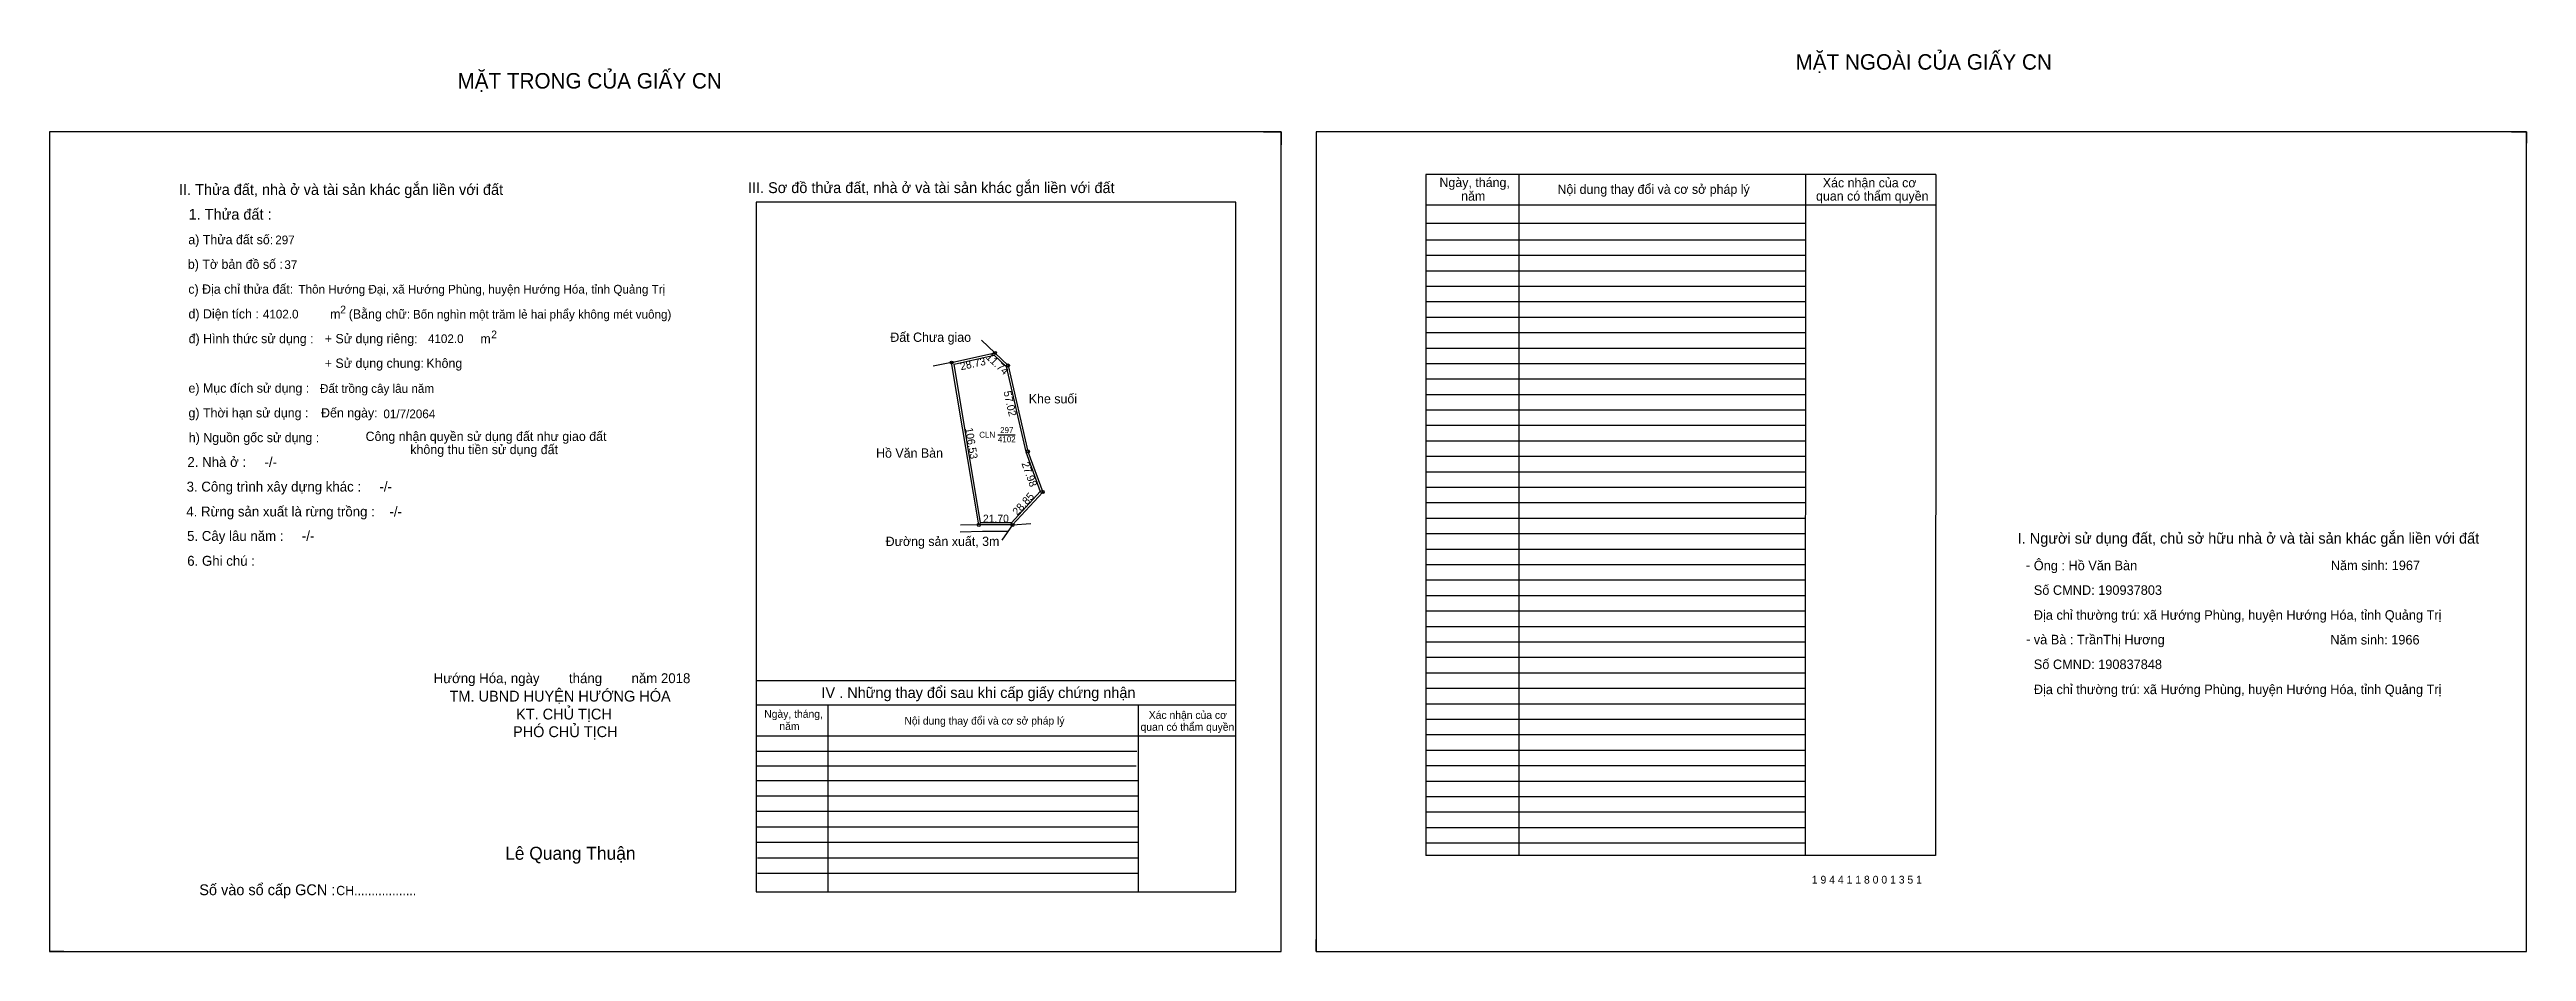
# Model space of a CAD drawing. Extents: x 532630 to 536137, y 1849797 to 1850381.
# Drawn here: x 534536 to 536137, y 1849797 to 1850381 of the extents above.
import ezdxf

# ---------------------------------------------------------------- set-up
doc = ezdxf.new("R2010")
doc.units = 0
for name, color, linetype in [('Default', 7, 'Continuous'), ('Level 10', 7, 'Continuous'), ('Level 11', 7, 'Continuous'), ('Level 13', 7, 'Continuous'), ('Level 27', 7, 'Continuous'), ('Level 36', 7, 'Continuous'), ('Level 49', 7, 'Continuous'), ('Level 55', 7, 'Continuous'), ('Level 6', 7, 'Continuous'), ('Level 60', 7, 'Continuous'), ('Level 7', 7, 'Continuous'), ('Level 8', 7, 'Continuous'), ('Level 9', 7, 'Continuous')]:
    doc.layers.add(name, color=color, linetype=linetype)

msp = doc.modelspace()

# ---------------------------------------------------------------- linework, layer by layer
at = {"layer": 'Level 10'}
for p, q in [((535320.4, 1850327.3), (535331.7, 1850327.3)), ((535331.7, 1850327.3), (535331.7, 1850318.9)), ((536127.2, 1850327.3), (536136.8, 1850327.3)), ((536136.8, 1850327.3), (536136.8, 1850319.9)), ((535158.1, 1850073.1), (535177.6, 1850094.4)), ((535158.1, 1850073.1), (535136.3, 1850073.1)), ((534535.6, 1849805.1), (534535.6, 1849797.3)), ((535354.5, 1849797.3), (535354.5, 1849805.1)), ((534544.8, 1849797.3), (534535.6, 1849797.3)), ((535354.5, 1849797.3), (535361.6, 1849797.3))]:
    msp.add_line(p, q, dxfattribs=at)
for points in [[(534535.6, 1849797.3), (535331.7, 1849797.3), (535331.7, 1850327.3), (534535.6, 1850327.3)], [(535354.5, 1849797.3), (536136.8, 1849797.3), (536136.8, 1850327.3), (535354.5, 1850327.3)], [(535136.3, 1850073.1), (535118.7, 1850178.1), (535146.7, 1850184.3), (535155.2, 1850176.2), (535168, 1850120.7), (535177.6, 1850094.4), (535158.1, 1850073.1)], [(535137.5, 1850074.5), (535120.3, 1850177.1), (535146.3, 1850182.8), (535154, 1850175.5), (535166.7, 1850120.3), (535176, 1850094.7), (535157.4, 1850074.5)]]:
    msp.add_lwpolyline(points, close=True, dxfattribs=at)
at = {"layer": 'Level 11'}
for centre in [(535118.7, 1850178.1), (535146.7, 1850184.3), (535155.2, 1850176.2), (535168, 1850120.7), (535177.6, 1850094.4), (535136.3, 1850073.1), (535136.3, 1850073.1), (535158.1, 1850073.1)]:
    msp.add_circle(centre, 1, dxfattribs=at)
at = {"layer": 'Level 27'}
for p, q in [((535146.7, 1850184.3), (535138, 1850192.5)), ((535118.7, 1850178.1), (535106.9, 1850175.7)), ((535136.3, 1850073.1), (535124.4, 1850072.9)), ((535158.1, 1850073.1), (535151.3, 1850063.2)), ((535158.1, 1850073.1), (535170, 1850074))]:
    msp.add_line(p, q, dxfattribs=at)
at = {"layer": 'Level 6'}
for p, q in [((535124.2, 1850068.6), (535138.7, 1850069.1)), ((535138.7, 1850069.1), (535155.3, 1850069.1))]:
    msp.add_line(p, q, dxfattribs=at)
at = {"layer": 'Level 7'}
for p, q in [((535670.5, 1850257.3), (535425.3, 1850257.3)), ((535670.5, 1850247.3), (535425.3, 1850247.3)), ((535670.5, 1850237.3), (535425.3, 1850237.3)), ((535670.5, 1850227.3), (535425.3, 1850227.3)), ((535670.5, 1850217.3), (535425.3, 1850217.3)), ((535670.5, 1850207.3), (535425.3, 1850207.3)), ((535670.5, 1850197.3), (535425.3, 1850197.3)), ((535670.5, 1850187.3), (535425.3, 1850187.3)), ((535670.5, 1850177.3), (535425.3, 1850177.3)), ((535670.5, 1850167.3), (535425.3, 1850167.3)), ((535670.5, 1850157.3), (535425.3, 1850157.3)), ((535670.5, 1850147.3), (535425.3, 1850147.3)), ((535670.5, 1850137.3), (535425.3, 1850137.3)), ((535670.5, 1850127.3), (535425.3, 1850127.3)), ((535670.5, 1850117.3), (535425.3, 1850117.3)), ((535670.5, 1850107.3), (535425.3, 1850107.3)), ((535670.5, 1850097.3), (535425.3, 1850097.3)), ((535670.5, 1850087.3), (535425.3, 1850087.3)), ((535670.5, 1850077.3), (535425.3, 1850077.3)), ((535670.5, 1850067.3), (535425.3, 1850067.3)), ((535670.5, 1850057.3), (535425.3, 1850057.3)), ((535670.5, 1850047.3), (535425.3, 1850047.3)), ((535670.5, 1850037.3), (535425.3, 1850037.3)), ((535670.5, 1850027.3), (535425.3, 1850027.3)), ((535670.5, 1850017.3), (535425.3, 1850017.3)), ((535670.5, 1850007.3), (535425.3, 1850007.3)), ((535670.5, 1849997.3), (535425.3, 1849997.3)), ((535670.5, 1849987.3), (535425.3, 1849987.3)), ((535670.5, 1849977.3), (535425.3, 1849977.3)), ((535670.5, 1849967.3), (535425.3, 1849967.3)), ((535670.5, 1849957.3), (535425.3, 1849957.3)), ((535670.5, 1849947.3), (535425.3, 1849947.3)), ((535670.5, 1849937.3), (535425.3, 1849937.3)), ((535238.5, 1849926.6), (534992.4, 1849926.6)), ((535238.1, 1849917.1), (534992.4, 1849917.1)), ((535670.5, 1849927.3), (535425.3, 1849927.3)), ((535670.5, 1849917.3), (535425.3, 1849917.3)), ((535239.3, 1849907.7), (534992.4, 1849907.7)), ((535670.5, 1849907.3), (535425.3, 1849907.3)), ((535239.3, 1849897.7), (534992.4, 1849897.7)), ((535239.3, 1849887.7), (534992.4, 1849887.7)), ((535670.5, 1849897.3), (535425.3, 1849897.3)), ((535670.5, 1849887.3), (535425.3, 1849887.3)), ((535239.3, 1849877.7), (534992.4, 1849877.7)), ((535239.3, 1849867.7), (534992.4, 1849867.7)), ((535670.5, 1849877.3), (535425.3, 1849877.3)), ((535670.5, 1849867.3), (535425.3, 1849867.3)), ((535239.3, 1849857.7), (534993.2, 1849857.7)), ((535239.3, 1849847.7), (534993.2, 1849847.7))]:
    msp.add_line(p, q, dxfattribs=at)
at = {"layer": 'Level 8'}
for p, q in [((535754.9, 1850299.8), (535425.3, 1850299.8)), ((535425.3, 1850299.8), (535425.3, 1849859.3)), ((535485.3, 1850299.8), (535485.3, 1849859.3)), ((535670.7, 1850299.6), (535670.5, 1849859.3)), ((535754.9, 1850299.8), (535754.8, 1849859.3)), ((535302.4, 1850281.9), (534992.4, 1850281.9)), ((534992.4, 1850281.9), (534992.4, 1849835.9)), ((535302.4, 1849835.9), (535302.4, 1850281.9)), ((535754.9, 1850279.8), (535425.3, 1850279.8)), ((535670.5, 1850268), (535425.3, 1850268)), ((535302.4, 1849972.3), (534992.4, 1849972.3)), ((535302.4, 1849956.6), (534992.4, 1849956.6)), ((535038.7, 1849956.6), (535038.7, 1849835.9)), ((535239.3, 1849956.6), (535239.3, 1849835.9)), ((535302.4, 1849936.6), (534992.4, 1849936.6)), ((535754.8, 1849859.3), (535425.3, 1849859.3)), ((534992.4, 1849835.9), (535302.4, 1849835.9))]:
    msp.add_line(p, q, dxfattribs=at)
at = {"layer": 'Level 9'}
msp.add_line((535148.7, 1850131.4), (535159.8, 1850131.4), dxfattribs=at)

# ---------------------------------------------------------------- texts
at = {"layer": 'Default'}
for s, p in [('e) Mục đích sử dụng :', (534625.4, 1850158.6)), ('g) Thời hạn sử dụng :', (534625.4, 1850142.6)), ('Đến ngày:', (534711.1, 1850142.6)), ('h) Nguồn gốc sử dụng :', (534625.6, 1850126.6)), ('Công nhận quyền sử dụng đất như giao đất', (534739.9, 1850127.4)), ('không thu tiền sử dụng đất', (534768.8, 1850118.9))]:
    msp.add_text(s, height=6, dxfattribs=at).set_placement(p)
at = {"layer": 'Level 13'}
for s, p in [('CLN', (535136.6, 1850129.5)), ('4102', (535148.7, 1850126.6)), ('297', (535150.1, 1850132.5))]:
    msp.add_text(s, height=3.84, dxfattribs=at).set_placement(p)
at = {"layer": 'Level 36'}
for s, p in [('Khe suối', (535168.6, 1850151.7)), ('Đường sản xuất, 3m', (535076.1, 1850059.5))]:
    msp.add_text(s, height=6, dxfattribs=at).set_placement(p)
at = {"layer": 'Level 49'}
for s, rotation, p in [('28.73', 12.3817, (535124.8, 1850173.1)), ('11.74', 316.6563, (535140.5, 1850181.1)), ('57.02', 282.9419, (535152.2, 1850159.2)), ('106.53', 279.564, (535127.4, 1850135.6)), ('27.98', 289.9761, (535163.8, 1850112.9)), ('28.85', 47.3883, (535161.2, 1850078.9)), ('21.70', 0.132, (535139, 1850074.7))]:
    msp.add_text(s, height=5, rotation=rotation, dxfattribs=at).set_placement(p)
at = {"layer": 'Level 55'}
for s, height, p in [('7', 0.8, (535118.4, 1850178.1)), ('229', 0.22, (535118.4, 1850177.9)), ('229', 0.22, (535118.4, 1850177.9)), ('0', 0.22, (535118.6, 1850177.9)), ('1', 0.8, (535146.5, 1850184.3)), ('0', 0.22, (535146.6, 1850184.1)), ('0', 0.22, (535146.6, 1850184.1)), ('2', 0.8, (535155, 1850176.2)), ('0', 0.22, (535155.2, 1850176)), ('3', 0.8, (535167.8, 1850120.7)), ('0', 0.22, (535167.9, 1850120.4)), ('4', 0.8, (535177.3, 1850094.4)), ('0', 0.22, (535177.5, 1850094.2)), ('6', 0.8, (535136.1, 1850073.1)), ('229', 0.22, (535136.1, 1850072.9)), ('229', 0.22, (535136.1, 1850072.9)), ('0', 0.22, (535136.3, 1850072.9)), ('0', 0.22, (535136.3, 1850072.9)), ('5', 0.8, (535157.8, 1850073.1)), ('0', 0.22, (535158, 1850072.9)), ('0', 0.22, (535158, 1850072.9)), ('0', 0.22, (535158, 1850072.9))]:
    msp.add_text(s, height=height, dxfattribs=at).set_placement(p)
at = {"layer": 'Level 6'}
for s, height, p in [('297', 5.63, (534681.5, 1850254.6)), ('37', 5.63, (534687.4, 1850238.6)), ('Thôn Hướng Đại, xã Hướng Phùng, huyện Hướng Hóa, tỉnh Quảng Trị', 5.64, (534696.5, 1850222.7)), ('4102.0', 5.63, (534673.5, 1850206.6)), ('Bốn nghìn một trăm lẻ hai phẩy không mét vuông)', 5.632, (534770.5, 1850206.5)), ('4102.0', 5.63, (534780.2, 1850190.7)), ('Đất trồng cây lâu năm', 5.64, (534710.4, 1850158.5)), ('01/7/2064', 5.64, (534751.4, 1850142.1)), ('Ông : Hồ Văn Bàn', 6.16, (535818.3, 1850043.8)), ('Năm sinh: 1967', 6.16, (536010.3, 1850043.9)), ('Số CMND: 190937803', 6.16, (535818.3, 1850027.9)), ('Địa chỉ thường trú: xã Hướng Phùng, huyện Hướng Hóa, tỉnh Quảng Trị', 6.16, (535818.3, 1850011.8)), ('và Bà : TrầnThị Hương', 6.16, (535818.3, 1849995.9)), ('Năm sinh: 1966', 6.16, (536010, 1849995.8)), ('Số CMND: 190837848', 6.16, (535818.3, 1849979.9)), ('Địa chỉ thường trú: xã Hướng Phùng, huyện Hướng Hóa, tỉnh Quảng Trị', 6.16, (535818.3, 1849963.7)), ('1 9 4 4 1 1 8 0 0 1 3 5 1', 5.04, (535674.8, 1849841.2))]:
    msp.add_text(s, height=height, dxfattribs=at).set_placement(p)
at = {"layer": 'Level 60'}
for s, p in [('Đất Chưa giao', (535079.1, 1850191.5)), ('Hồ Văn Bàn', (535069.9, 1850116.6))]:
    msp.add_text(s, height=6, dxfattribs=at).set_placement(p)
at = {"layer": 'Level 7'}
for s, height, p in [('MẶT NGOÀI CỦA GIẤY CN', 10, (535664.3, 1850367.5)), ('MẶT TRONG CỦA GIẤY CN', 10, (534799.3, 1850355.3)), ('II. Thửa đất, nhà ở và tài sản khác gắn liền với đất', 7, (534619.3, 1850286.5)), ('III. Sơ đồ thửa đất, nhà ở và tài sản khác gắn liền với đất', 7, (534987.1, 1850287.7)), ('Ngày, tháng,', 6, (535434.1, 1850291.6)), ('năm', 6, (535448.1, 1850282.8)), ('Nội dung thay đổi và cơ sở pháp lý', 6, (535510.4, 1850287.2)), (' quan có thẩm quyền', 6, (535675.3, 1850282.8)), ('Xác nhận của cơ', 6, (535681.9, 1850291.4)), ('1. Thửa đất :', 7, (534625.5, 1850270.5)), ('a) Thửa đất số:', 6, (534625.3, 1850254.6)), ('b) Tờ bản đồ số :', 6, (534625, 1850238.7)), ('c) Địa chỉ thửa đất:', 6, (534625.3, 1850222.6)), ('d) Diện tích :', 6, (534625.4, 1850206.6)), ('m', 6, (534717, 1850206.5)), ('2', 5, (534723.5, 1850209.9)), ('(Bằng chữ:', 6, (534729, 1850206.5)), ('đ) Hình thức sử dụng :', 6, (534625.5, 1850190.6)), ('+ Sử dụng riêng:', 6, (534713.5, 1850190.6)), ('m', 6, (534814.1, 1850190.5)), ('2', 5, (534821.1, 1850193.8)), ('+ Sử dụng chung:', 6, (534713.5, 1850174.7)), ('Không', 6, (534779.2, 1850174.7)), ('2. Nhà ở :     -/-', 6.4, (534624.7, 1850110.6)), ('3. Công trình xây dựng khác :     -/-', 6.4, (534624.2, 1850094.7)), ('4. Rừng sản xuất là rừng trồng :    -/-', 6.4, (534624, 1850078.6)), ('5. Cây lâu năm :     -/-', 6.4, (534624.5, 1850062.8)), ('I. Người sử dụng đất, chủ sở hữu nhà ở và tài sản khác gắn liền với đất', 7, (535807.9, 1850061)), ('6. Ghi chú :', 6.4, (534624.6, 1850046.7)), ('-', 6.4, (535813.2, 1850044)), ('-', 6.4, (535813.3, 1849996.1)), ('Hướng Hóa, ngày        tháng        năm 2018', 6.4, (534783.9, 1849970.8)), ('TM. UBND HUYỆN HƯỚNG HÓA', 7, (534794.2, 1849958.9)), ('IV . Những thay đổi sau khi cấp giấy chứng nhận', 7, (535034.6, 1849961.2)), ('KT. CHỦ TỊCH', 7, (534837.2, 1849947.3)), ('Ngày, tháng,', 5, (534997.6, 1849948.4)), ('Nội dung thay đổi và cơ sở pháp lý', 5, (535088.2, 1849944)), ('Xác nhận của cơ', 5, (535246.2, 1849947.7)), ('PHÓ CHỦ TỊCH', 7, (534835.2, 1849935.9)), ('năm', 5, (535007.4, 1849940.5)), (' quan có thẩm quyền', 5, (535239, 1849940)), ('Lê Quang Thuận', 8.4, (534830.1, 1849856.6)), ('Số vào sổ cấp GCN :', 7, (534632.4, 1849833.7)), ('CH..................', 6, (534720.9, 1849833.7))]:
    msp.add_text(s, height=height, dxfattribs=at).set_placement(p)

doc.saveas('drawing.dxf')
